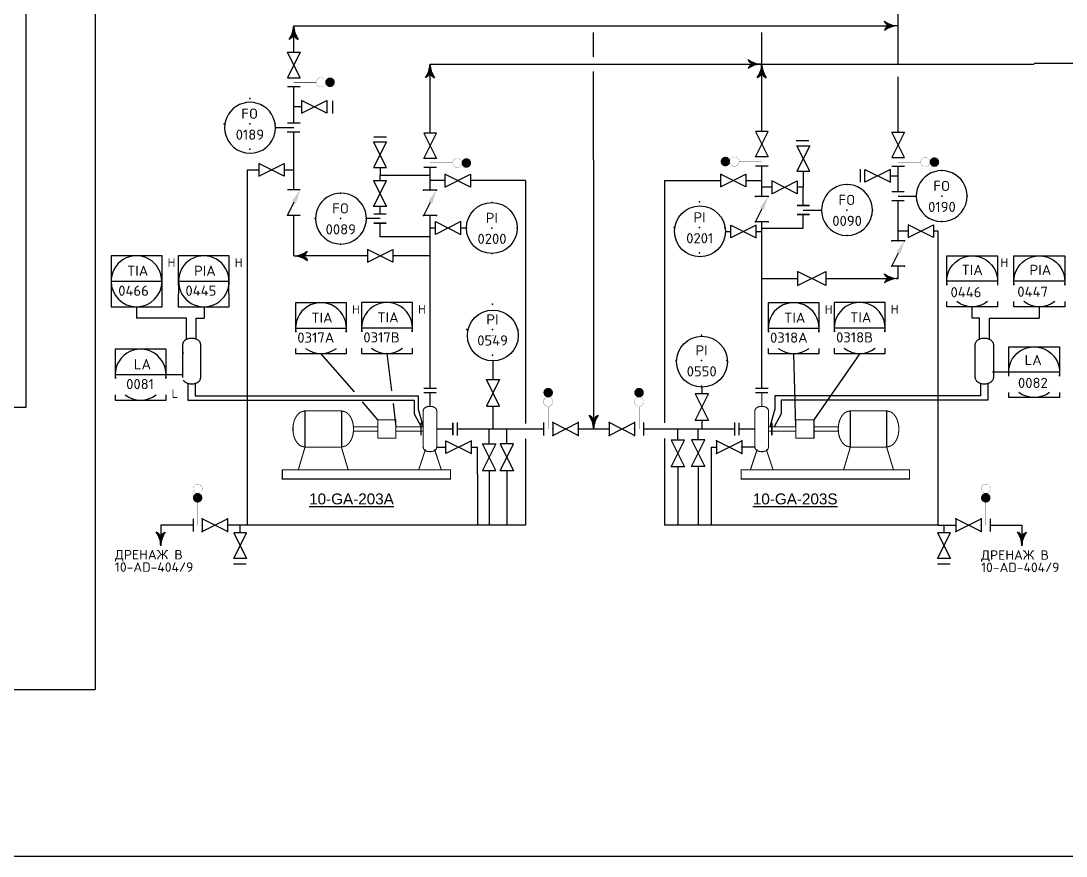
# Model space of a CAD drawing. Extents: x 78 to 490, y 181 to 404.
# Drawn here: x 398.33 to 412.7, y 185.82 to 197.31 of the extents above; entities that cross this region are included whole.
import ezdxf
from ezdxf.enums import TextEntityAlignment as Align

# ---------------------------------------------------------------- set-up
doc = ezdxf.new("R2010")
doc.units = 0
doc.linetypes.add('SDASH', pattern=[0.09375, 0.046875, -0.046875])
doc.layers.get('0').update_dxf_attribs({"linetype": 'CONTINUOUS'})
for name, color, linetype in [('IN-ATTRIBS', 7, 'CONTINUOUS'), ('IN-EQUIPMENT', 7, 'CONTINUOUS'), ('IN-INST-TAP', 7, 'CONTINUOUS'), ('IN-INSTRUMENT', 7, 'SDASH'), ('IN-MIN-PROC', 7, 'CONTINUOUS'), ('IN-TEXT', 51, 'CONTINUOUS')]:
    doc.layers.add(name, color=color, linetype=linetype)
doc.styles.add('ATTRIBS', font='SIMPLEX', dxfattribs={"width": 0.8, "height": 0.125})
doc.styles.add('HELV', font='HELV', dxfattribs={"height": 0.15})
doc.styles.add('NARROW', font='simplex', dxfattribs={"width": 0.75, "height": 0.1})
doc.styles.add('S1', font='simplex.shx')
doc.styles.add('SIMPLEX', font='SIMPLEX.shx')

# ---------------------------------------------------------------- blocks, each defined once
blk = doc.blocks.new('PH35A')
blk.add_circle((0, 0), 0.25)
blk = doc.blocks.new('BUBTEXT')
at = {"layer": 'IN-ATTRIBS'}
for p in [(0, 0.25), (-0.25, 0), (0, 0), (0.25, 0), (0, -0.25)]:
    blk.add_point(p, dxfattribs=at)
at = {"layer": 'IN-ATTRIBS', "flags": 1}
for tag, style, width, p in [('IDNUM', 'ATTRIBS', 0.8, (0.009, 0.584)), ('DWGNO', 'ATTRIBS', 0.8, (0.003, 0.447)), ('FILENO', 'ATTRIBS', 0.8, (-0.003, 0.311)), ('LOC', 'ATTRIBS', 0.8, (-0.08, -0.422)), ('SIG', 'ATTRIBS', 0.8, (-0.087, -0.563)), ('INSTALL', 'ATTRIBS', 0.8, (-0.087, -0.699)), ('SERV', 'ATTRIBS', 0.8, (-0.083, -0.838)), ('DATE', 'ATTRIBS', 0.8, (-0.088, -0.969)), ('DES', 'NARROW', 0.75, (-0.087, -1.102)), ('CSYS', 'NARROW', 0.75, (-0.087, -1.243))]:
    blk.add_attdef(tag, text='', height=0.1, dxfattribs=dict(at, style=style, width=width)).set_placement(p, align=Align.CENTER)
at = {"layer": 'IN-ATTRIBS', "style": 'ATTRIBS', "flags": 1}
blk.add_attdef('SYSCDI', text='', height=0.1, dxfattribs=at).set_placement((-0.312, 0.312), align=Align.RIGHT)
at = {"layer": 'IN-ATTRIBS', "style": 'S1'}
for tag, p in [('XT', (0.324, 0.257)), ('A1', (0.323, 0.115)), ('A2', (0.323, -0.035)), ('A3', (0.323, -0.185)), ('RES', (0.323, -0.342))]:
    blk.add_attdef(tag, p, '', height=0.1, dxfattribs=at)
at = {"layer": 'IN-ATTRIBS', "style": 'ATTRIBS'}
blk.add_attdef('SYSCDV', text='', height=0.1, dxfattribs=at).set_placement((-0.312, 0.141), align=Align.RIGHT)
at = {"layer": 'IN-ATTRIBS', "style": 'S1'}
for tag, p in [('INSTTYPE', (0, 0.05)), ('TAGNUM', (0.002, -0.156)), ('MD', (0.402, -0.565)), ('SZ', (0.402, -0.696))]:
    blk.add_attdef(tag, text='', height=0.1, dxfattribs=at).set_placement(p, align=Align.CENTER)
blk = doc.blocks.new('VALVTEXT')
at = {"layer": 'IN-ATTRIBS'}
for p in [(0, 0.0625), (0, 0), (0.25, 0.0625), (0.25, 0), (0, -0.0625), (0.25, -0.0625)]:
    blk.add_point(p, dxfattribs=at)
at = {"layer": 'IN-ATTRIBS', "style": 'S1', "flags": 1}
for tag, p in [('IDNUM', (0.125, 0.5625)), ('DWGNO', (0.125, 0.4375)), ('FILENO', (0.125, 0.3125))]:
    blk.add_attdef(tag, text='', height=0.1, dxfattribs=at).set_placement(p, align=Align.CENTER)
at = {"layer": 'IN-ATTRIBS', "style": 'S1'}
for tag, p in [('MODE', (0.125, 0.078125)), ('SIZE', (0.125, -0.1875))]:
    blk.add_attdef(tag, text='', height=0.1, dxfattribs=at).set_placement(p, align=Align.CENTER)
blk = doc.blocks.new('PH29B')
at = {"linetype": 'Continuous'}
blk.add_line((-0.25, 0), (0.25, 0), dxfattribs=at)
for points in [[(0.25, -0.038), (0.25, 0.25), (-0.25, 0.25), (-0.25, -0.038)], [(-0.25, -0.199), (-0.25, -0.25), (0.25, -0.25), (0.25, -0.199)]]:
    blk.add_lwpolyline(points)
for start, end in [(351.1529, 188.8471), (232.6037, 307.3963)]:
    blk.add_arc((0, 0), 0.25, start, end)

msp = doc.modelspace()

# ---------------------------------------------------------------- linework, layer by layer
at = {"color": 3, "linetype": 'Continuous'}
for p, q in [((398.402, 191.999), (398.402, 199.882)), ((399.352, 198.735), (399.352, 188.115)), ((398.16, 191.999), (398.402, 191.999))]:
    msp.add_line(p, q, dxfattribs=at)
at = {"color": 2}
for p, q in [((402.169, 196.405), (401.994, 196.405)), ((402.616, 196.214), (402.616, 196.039)), ((402.169, 195.905), (401.994, 195.905)), ((402.167, 195.78), (401.992, 195.78)), ((403.357, 195.714), (403.182, 195.714)), ((409.165, 195.662), (408.99, 195.662)), ((404.044, 195.295), (403.869, 195.295)), ((408.606, 195.315), (408.431, 195.315)), ((409.871, 195.271), (409.871, 195.096)), ((410.481, 195.307), (410.306, 195.307)), ((402.169, 194.987), (401.994, 194.987)), ((404.044, 194.984), (403.869, 194.984)), ((408.606, 194.898), (408.431, 194.898)), ((410.481, 194.287), (410.306, 194.287)), ((404.731, 192.38), (404.914, 192.38)), ((404.914, 192.013), (404.731, 192.38)), ((404.914, 192.38), (404.731, 192.013)), ((403.869, 192.261), (404.044, 192.261)), ((408.431, 192.261), (408.606, 192.261)), ((407.787, 192.183), (407.603, 192.183)), ((407.603, 192.183), (407.787, 191.815)), ((407.603, 191.815), (407.787, 192.183)), ((404.731, 192.013), (404.914, 192.013)), ((405.519, 191.786), (405.519, 191.611)), ((405.644, 191.611), (405.994, 191.786)), ((405.994, 191.611), (405.644, 191.786)), ((405.644, 191.786), (405.644, 191.611)), ((405.994, 191.786), (405.994, 191.611)), ((406.419, 191.786), (406.419, 191.611)), ((406.419, 191.611), (406.769, 191.786)), ((406.769, 191.611), (406.419, 191.786)), ((406.769, 191.786), (406.769, 191.611)), ((406.894, 191.786), (406.894, 191.611)), ((407.787, 191.815), (407.603, 191.815)), ((408.144, 191.786), (408.144, 191.611)), ((404.86, 191.127), (404.677, 191.495)), ((404.677, 191.495), (404.86, 191.495)), ((404.86, 191.495), (404.677, 191.127)), ((405.103, 191.493), (404.92, 191.493)), ((404.92, 191.125), (405.103, 191.493)), ((404.92, 191.493), (405.103, 191.125)), ((407.456, 191.547), (407.272, 191.547)), ((407.272, 191.547), (407.456, 191.179)), ((407.272, 191.179), (407.456, 191.547)), ((407.735, 191.551), (407.551, 191.551)), ((407.551, 191.184), (407.735, 191.551)), ((407.551, 191.551), (407.735, 191.184)), ((408.245, 191.361), (407.895, 191.536)), ((407.895, 191.536), (407.895, 191.361)), ((407.895, 191.361), (408.245, 191.536)), ((408.245, 191.536), (408.245, 191.361)), ((404.677, 191.127), (404.86, 191.127)), ((405.103, 191.125), (404.92, 191.125)), ((407.456, 191.179), (407.272, 191.179)), ((407.735, 191.184), (407.551, 191.184)), ((400.697, 190.462), (400.697, 190.287)), ((400.822, 190.462), (400.822, 190.287)), ((400.822, 190.287), (401.172, 190.462)), ((401.172, 190.287), (400.822, 190.462)), ((401.172, 190.462), (401.172, 190.287)), ((401.344, 190.269), (401.344, 190.375)), ((411.026, 190.269), (411.026, 190.375)), ((411.187, 190.462), (411.187, 190.287)), ((411.187, 190.287), (411.537, 190.462)), ((411.537, 190.287), (411.187, 190.462)), ((411.537, 190.462), (411.537, 190.287)), ((411.662, 190.462), (411.662, 190.287)), ((401.427, 189.84), (401.252, 189.84)), ((411.109, 189.84), (410.934, 189.84))]:
    msp.add_line(p, q, dxfattribs=at)
at = {"color": 5}
for p, q in [((402.187, 196.131), (402.081, 196.131)), ((400.56, 192.891), (400.551, 192.861)), ((400.551, 192.861), (400.551, 192.405)), ((400.804, 192.861), (400.795, 192.891)), ((400.804, 192.405), (400.804, 192.861)), ((411.453, 192.861), (411.461, 192.891)), ((411.453, 192.405), (411.453, 192.861)), ((411.697, 192.891), (411.705, 192.861)), ((411.705, 192.861), (411.705, 192.405)), ((400.551, 192.768), (400.56, 192.738)), ((400.795, 192.375), (400.804, 192.405)), ((411.461, 192.375), (411.453, 192.405)), ((411.705, 192.405), (411.697, 192.375)), ((407.824, 191.449), (407.895, 191.449))]:
    msp.add_line(p, q, dxfattribs=at)
at = {"linetype": 'Continuous'}
for p, q in [((399.57, 193.731), (400.27, 193.731)), ((400.494, 193.731), (401.194, 193.731))]:
    msp.add_line(p, q, dxfattribs=at)
for p, q in [((402.918, 192.211), (402.456, 192.736)), ((403.364, 192.739), (403.427, 192.224)), ((408.987, 191.73), (408.958, 192.736)), ((409.866, 192.739), (409.237, 191.824)), ((403.237, 191.824), (403.026, 192.07)), ((403.448, 192.049), (403.487, 191.73))]:
    msp.add_line(p, q)
at = {"color": 6}
for p, q in [((402.237, 191.449), (402.237, 191.949)), ((402.737, 191.949), (402.737, 191.449)), ((409.737, 191.949), (409.737, 191.449)), ((410.237, 191.449), (410.237, 191.949)), ((79.948, 185.824), (463.566, 185.824))]:
    msp.add_line(p, q, dxfattribs=at)
at = {"color": 5, "linetype": 'Continuous'}
msp.add_line((408.425, 191.449), (408.245, 191.449), dxfattribs=at)
at = {"color": 3}
msp.add_line((364.168, 188.115), (399.352, 188.115), dxfattribs=at)
at = {"color": 2}
for points in [[(402.169, 196.53), (401.994, 196.88), (402.169, 196.88), (401.994, 196.53)], [(402.537, 196.043), (402.187, 196.218), (402.187, 196.043), (402.537, 196.218)], [(403.869, 195.77), (404.044, 195.42), (403.869, 195.42), (404.044, 195.77)], [(408.431, 195.79), (408.606, 195.44), (408.431, 195.44), (408.606, 195.79)], [(410.481, 195.432), (410.306, 195.782), (410.481, 195.782), (410.306, 195.432)], [(403.356, 195.297), (403.181, 195.647), (403.356, 195.647), (403.181, 195.297)], [(409.178, 195.245), (409.003, 195.595), (409.178, 195.595), (409.003, 195.245)], [(401.951, 195.177), (401.601, 195.352), (401.601, 195.177), (401.951, 195.352)], [(410.288, 195.27), (409.938, 195.095), (409.938, 195.27), (410.288, 195.095)], [(403.181, 195.111), (403.356, 194.761), (403.181, 194.761), (403.356, 195.111)], [(404.162, 195.027), (404.512, 195.202), (404.512, 195.027), (404.162, 195.202)], [(408.3, 195.03), (407.95, 195.205), (407.95, 195.03), (408.3, 195.205)], [(408.656, 194.935), (409.006, 195.11), (409.006, 194.935), (408.656, 195.11)], [(404.381, 194.551), (404.031, 194.376), (404.031, 194.551), (404.381, 194.376)], [(408.444, 194.504), (408.094, 194.329), (408.094, 194.504), (408.444, 194.329)], [(410.531, 194.334), (410.881, 194.509), (410.881, 194.334), (410.531, 194.509)], [(403.444, 193.993), (403.094, 194.168), (403.094, 193.993), (403.444, 194.168)], [(409.01, 193.671), (409.402, 193.867), (409.402, 193.671), (409.01, 193.867)], [(404.525, 191.536), (404.175, 191.361), (404.175, 191.536), (404.525, 191.361)], [(401.256, 189.919), (401.431, 190.269), (401.256, 190.269), (401.431, 189.919)], [(410.938, 189.919), (411.113, 190.269), (410.938, 190.269), (411.113, 189.919)]]:
    msp.add_lwpolyline(points, close=True, dxfattribs=at)
for points, const_width in [([(402.456, 196.531, 1), (402.456, 196.403, 1)], 0.0025), ([(402.581, 196.5, 1), (402.581, 196.435, 1)], 0.065), ([(404.331, 195.294, -1), (404.331, 195.422, -1)], 0.0025), ([(404.456, 195.325, -1), (404.456, 195.39, -1)], 0.065), ([(408.019, 195.41, -1), (408.019, 195.345, -1)], 0.065), ([(408.144, 195.441, -1), (408.144, 195.313, -1)], 0.0025), ([(410.769, 195.434, 1), (410.769, 195.306, 1)], 0.0025), ([(410.894, 195.402, 1), (410.894, 195.337, 1)], 0.065), ([(405.549, 192.199, 1), (405.614, 192.199, 1)], 0.065), ([(406.799, 192.199, 1), (406.864, 192.199, 1)], 0.065), ([(405.517, 192.074, 1), (405.645, 192.074, 1)], 0.0025), ([(406.767, 192.074, 1), (406.895, 192.074, 1)], 0.0025), ([(400.696, 190.877, -1), (400.823, 190.877, -1)], 0.0025), ([(411.663, 190.877, 1), (411.536, 190.877, 1)], 0.0025), ([(400.727, 190.752, -1), (400.792, 190.752, -1)], 0.065), ([(411.632, 190.752, 1), (411.567, 190.752, 1)], 0.065)]:
    msp.add_lwpolyline(points, format="xyb", close=True, dxfattribs=dict(at, const_width=const_width))
for points, const_width in [([(402.394, 196.467), (402.081, 196.467)], 0.005), ([(408.206, 195.377), (408.519, 195.377)], 0.005), ([(410.706, 195.37), (410.394, 195.37)], 0.005), ([(404.269, 195.358), (403.956, 195.358)], 0.005), ([(410.306, 194.964), (410.481, 194.964)], 0.021), ([(410.306, 194.839), (410.481, 194.839)], 0.021), ([(403.181, 194.655), (403.356, 194.655)], 0.021), ([(409.003, 194.773), (409.178, 194.773)], 0.021), ([(409.003, 194.648), (409.178, 194.648)], 0.021), ([(403.181, 194.53), (403.356, 194.53)], 0.021), ([(405.581, 192.011), (405.581, 191.699)], 0.005), ([(406.831, 192.011), (406.831, 191.699)], 0.005), ([(400.759, 190.687), (400.759, 190.375)], 0.005), ([(411.599, 190.687), (411.599, 190.375)], 0.005)]:
    msp.add_lwpolyline(points, dxfattribs=dict(at, const_width=const_width))
for points in [[(402.169, 194.637), (401.994, 194.637), (402.086, 194.822)], [(404.044, 194.634), (403.869, 194.634), (403.961, 194.819)], [(408.606, 194.548), (408.431, 194.548), (408.524, 194.733)], [(410.481, 193.937), (410.306, 193.937), (410.399, 194.123)]]:
    msp.add_lwpolyline(points, dxfattribs=at)
for points in [[(400.27, 193.677), (400.27, 194.081), (399.57, 194.081), (399.57, 193.677)], [(401.194, 193.677), (401.194, 194.081), (400.494, 194.081), (400.494, 193.677)], [(399.57, 193.731), (399.57, 193.381), (400.27, 193.381), (400.27, 193.731)], [(400.498, 193.731), (400.494, 193.381), (401.194, 193.381), (401.19, 193.731)]]:
    msp.add_lwpolyline(points)
at = {"color": 6}
for points, const_width in [([(403.869, 192.199), (404.044, 192.199)], 0.021), ([(403.956, 192.011), (403.956, 192.199)], 0.015), ([(408.431, 192.199), (408.606, 192.199)], 0.021), ([(408.519, 192.011), (408.519, 192.199)], 0.015), ([(408.206, 191.786), (408.206, 191.611)], 0.021), ([(408.658, 191.786), (408.658, 191.611)], 0.021), ([(402.899, 191.73), (403.237, 191.73)], 0.015), ([(402.899, 191.668), (403.237, 191.668)], 0.015), ([(403.862, 191.73), (403.487, 191.73)], 0.015), ([(403.862, 191.668), (403.487, 191.668)], 0.015), ([(408.612, 191.73), (408.987, 191.73)], 0.015), ([(408.612, 191.668), (408.987, 191.668)], 0.015), ([(409.576, 191.73), (409.237, 191.73)], 0.015), ([(409.576, 191.668), (409.237, 191.668)], 0.015), ([(402.237, 191.449), (402.144, 191.136)], 0.015), ([(402.737, 191.449), (402.831, 191.136)], 0.015), ([(403.894, 191.418), (403.8, 191.136)], 0.015), ([(404.019, 191.418), (404.112, 191.136)], 0.015), ([(408.456, 191.418), (408.362, 191.136)], 0.015), ([(408.581, 191.418), (408.675, 191.136)], 0.015), ([(409.737, 191.449), (409.644, 191.136)], 0.015), ([(410.237, 191.449), (410.331, 191.136)], 0.015)]:
    msp.add_lwpolyline(points, dxfattribs=dict(at, const_width=const_width))
at = {"color": 6, "const_width": 0.015}
for points in [[(402.737, 191.949), (402.797, 191.932, -0.107118), (402.855, 191.876, -0.079807), (402.891, 191.798, -0.067453), (402.904, 191.699, -0.067453), (402.891, 191.599, -0.079807), (402.855, 191.522, -0.107118), (402.797, 191.466), (402.737, 191.449), (402.237, 191.449), (402.177, 191.466, -0.107118), (402.12, 191.522, -0.079807), (402.084, 191.599, -0.067453), (402.071, 191.699, -0.067453), (402.084, 191.798, -0.079807), (402.12, 191.876, -0.107118), (402.177, 191.932), (402.237, 191.949)], [(403.862, 191.949), (403.869, 191.971, -0.107118), (403.89, 191.993, -0.079807), (403.919, 192.006), (403.956, 192.011), (403.993, 192.006, -0.079807), (404.022, 191.993, -0.107118), (404.043, 191.971), (404.05, 191.949), (404.05, 191.449), (404.043, 191.426, -0.107118), (404.022, 191.405, -0.079807), (403.993, 191.391), (403.956, 191.386), (403.919, 191.391, -0.079807), (403.89, 191.405, -0.107118), (403.869, 191.426), (403.862, 191.449)], [(408.612, 191.949), (408.606, 191.971, 0.107118), (408.585, 191.993, 0.079807), (408.556, 192.006), (408.519, 192.011), (408.481, 192.006, 0.079807), (408.452, 191.993, 0.107118), (408.431, 191.971), (408.425, 191.949), (408.425, 191.449), (408.431, 191.426, 0.107118), (408.452, 191.405, 0.079807), (408.481, 191.391), (408.519, 191.386), (408.556, 191.391, 0.079807), (408.585, 191.405, 0.107118), (408.606, 191.426), (408.612, 191.449)], [(409.737, 191.949), (409.677, 191.932, 0.107118), (409.62, 191.876, 0.079807), (409.584, 191.798, 0.067453), (409.571, 191.699, 0.067453), (409.584, 191.599, 0.079807), (409.62, 191.522, 0.107118), (409.677, 191.466), (409.737, 191.449), (410.237, 191.449), (410.297, 191.466, 0.107118), (410.355, 191.522, 0.079807), (410.391, 191.599, 0.067453), (410.404, 191.699, 0.067453), (410.391, 191.798, 0.079807), (410.355, 191.876, 0.107118), (410.297, 191.932), (410.237, 191.949)]]:
    msp.add_lwpolyline(points, format="xyb", close=True, dxfattribs=at)
for points in [[(403.487, 191.574), (403.237, 191.574), (403.237, 191.824), (403.487, 191.824)], [(408.987, 191.574), (409.237, 191.574), (409.237, 191.824), (408.987, 191.824)], [(404.237, 191.011), (401.925, 191.011), (401.925, 191.136), (404.237, 191.136)], [(408.237, 191.011), (410.55, 191.011), (410.55, 191.136), (408.237, 191.136)]]:
    msp.add_lwpolyline(points, close=True, dxfattribs=at)
at = {"color": 7}
for centre in [(404.82, 192.984), (407.696, 192.624)]:
    msp.add_circle(centre, 0.35, dxfattribs=at)
for centre, radius, start, end in [((401.481, 195.842), 0.35, 351.1529, 188.8471), ((401.481, 195.842), 0.35, 188.8471, 351.1529), ((410.994, 194.902), 0.35, 351.1529, 188.8471), ((402.731, 194.593), 0.35, 351.1529, 188.8471), ((409.69, 194.71), 0.35, 351.1529, 188.8471), ((410.994, 194.902), 0.35, 188.8471, 351.1529), ((409.69, 194.71), 0.35, 188.8471, 351.1529), ((402.731, 194.593), 0.35, 188.8471, 351.1529), ((399.918, 193.733), 0.348, 359.6514, 182.5255), ((400.844, 193.735), 0.346, 359.282, 180.718), ((399.92, 193.731), 0.35, 180, 360), ((400.846, 193.728), 0.348, 179.5934, 0.4066)]:
    msp.add_arc(centre, radius, start, end)
at = {"color": 5}
for centre, radius, start, end in [((400.642, 192.84), 0.0962, 123.6874, 148.1439), ((400.663, 192.807), 0.135, 105.4356, 123.6874), ((400.678, 192.756), 0.189, 90, 105.4356), ((400.678, 192.756), 0.189, 74.5644, 90), ((400.692, 192.807), 0.135, 56.3126, 74.5644), ((400.714, 192.84), 0.0962, 31.8561, 56.3126), ((411.543, 192.84), 0.0962, 123.6874, 148.1439), ((411.565, 192.807), 0.135, 105.4356, 123.6874), ((411.579, 192.756), 0.189, 90, 105.4356), ((411.579, 192.756), 0.189, 74.5644, 90), ((411.593, 192.807), 0.135, 56.3126, 74.5644), ((411.615, 192.84), 0.0962, 31.8561, 56.3126), ((400.642, 192.425), 0.0962, 211.8561, 236.3126), ((400.663, 192.458), 0.135, 236.3126, 254.5644), ((400.692, 192.458), 0.135, 285.4356, 303.6874), ((400.714, 192.425), 0.0962, 303.6874, 328.1439), ((411.543, 192.425), 0.0962, 211.8561, 236.3126), ((411.565, 192.458), 0.135, 236.3126, 254.5644), ((411.593, 192.458), 0.135, 285.4356, 303.6874), ((411.615, 192.425), 0.0962, 303.6874, 328.1439), ((400.678, 192.509), 0.189, 254.5644, 270), ((400.678, 192.509), 0.189, 270, 285.4356), ((411.579, 192.509), 0.189, 254.5644, 270), ((411.579, 192.509), 0.189, 270, 285.4356)]:
    msp.add_arc(centre, radius, start, end, dxfattribs=at)
at = {"color": 2}
for p in [(405.644, 191.786), (405.994, 191.786), (406.419, 191.786), (406.769, 191.786), (405.644, 191.699), (405.994, 191.699), (406.419, 191.699), (406.769, 191.699), (405.644, 191.611), (405.994, 191.611), (406.419, 191.611), (406.769, 191.611), (407.895, 191.536), (408.245, 191.536), (407.895, 191.449), (407.895, 191.361), (408.245, 191.449), (408.245, 191.361)]:
    msp.add_point(p, dxfattribs=at)
at = {"color": 5}
for points in [[(408.477, 196.565), (408.472, 196.539), (408.456, 196.531)], [(408.56, 196.565), (408.565, 196.539), (408.581, 196.531)], [(410.24, 193.728), (410.214, 193.723), (410.206, 193.707)], [(410.276, 193.745), (410.225, 193.738), (410.24, 193.728), (410.214, 193.723)], [(410.314, 193.758), (410.238, 193.751), (410.276, 193.745), (410.225, 193.738)]]:
    msp.add_solid(points, dxfattribs=at)
at = {"color": 2}
for points in [[(402.113, 194.806), (402.169, 194.987), (402.059, 194.837)], [(403.988, 194.803), (404.044, 194.984), (403.934, 194.834)], [(408.55, 194.717), (408.606, 194.898), (408.497, 194.747)], [(410.425, 194.107), (410.481, 194.287), (410.372, 194.137)]]:
    msp.add_solid(points, dxfattribs=at)
at = {"layer": 'IN-EQUIPMENT', "color": 2}
msp.add_line((404.331, 191.786), (404.331, 191.611), dxfattribs=at)
at = {"layer": 'IN-EQUIPMENT', "color": 6}
for points, const_width in [([(403.833, 191.786), (403.833, 191.611)], 0.021), ([(404.269, 191.786), (404.269, 191.611)], 0.021), ([(404.053, 191.699), (404.269, 191.699)], 0.015), ([(408.421, 191.699), (408.206, 191.699)], 0.015)]:
    msp.add_lwpolyline(points, dxfattribs=dict(at, const_width=const_width))
at = {"layer": 'IN-INST-TAP', "color": 7}
for p, q in [((402.081, 195.842), (401.831, 195.842)), ((410.394, 194.902), (410.644, 194.902)), ((409.09, 194.71), (409.34, 194.71)), ((403.269, 194.593), (403.081, 194.593))]:
    msp.add_line(p, q, dxfattribs=at)
at = {"layer": 'IN-MIN-PROC', "color": 5}
for p, q in [((410.394, 196.718), (410.394, 198.558)), ((402.081, 197.245), (410.269, 197.245)), ((402.081, 196.88), (402.081, 197.12)), ((406.206, 196.816), (406.206, 197.151)), ((408.519, 195.79), (408.519, 197.151)), ((403.956, 196.718), (412.265, 196.718)), ((403.956, 195.77), (403.956, 196.718)), ((413.656, 196.728), (412.265, 196.728)), ((406.206, 195.403), (406.206, 196.615)), ((410.394, 195.782), (410.394, 196.544)), ((402.081, 195.905), (402.081, 196.405)), ((402.081, 194.987), (402.081, 195.78)), ((406.206, 195.403), (406.206, 191.824)), ((401.446, 190.384), (401.445, 195.265)), ((401.446, 195.265), (401.601, 195.265)), ((401.951, 195.265), (402.081, 195.265)), ((403.269, 195.297), (403.269, 195.191)), ((408.519, 194.898), (408.519, 195.307)), ((409.09, 195.245), (409.09, 195.024)), ((410.394, 194.964), (410.394, 195.307)), ((403.269, 195.109), (403.269, 195.19)), ((403.269, 195.19), (403.956, 195.19)), ((404.162, 195.115), (403.956, 195.115)), ((405.271, 195.115), (404.512, 195.115)), ((405.271, 195.115), (405.271, 191.775)), ((407.183, 195.118), (407.183, 191.784)), ((407.183, 195.118), (407.95, 195.118)), ((408.3, 195.118), (408.519, 195.118)), ((410.288, 195.182), (410.394, 195.182)), ((408.656, 195.023), (408.519, 195.023)), ((409.09, 195.023), (409.006, 195.023)), ((409.09, 194.773), (409.09, 195.023)), ((410.394, 194.287), (410.394, 194.807)), ((403.269, 194.655), (403.269, 194.761)), ((409.09, 194.46), (409.09, 194.648)), ((402.081, 194.081), (402.081, 194.636)), ((403.269, 194.343), (403.269, 194.53)), ((403.956, 194.463), (403.956, 194.634)), ((408.519, 192.261), (408.519, 194.548)), ((403.956, 192.261), (403.956, 194.463)), ((404.031, 194.463), (403.956, 194.463)), ((408.444, 194.417), (408.519, 194.417)), ((408.519, 194.46), (409.09, 194.46)), ((410.531, 194.422), (410.394, 194.422)), ((410.945, 194.422), (410.881, 194.422)), ((410.945, 190.375), (410.945, 194.422)), ((403.956, 194.343), (403.269, 194.343)), ((403.094, 194.081), (402.206, 194.081)), ((403.956, 194.081), (403.444, 194.081)), ((410.394, 193.769), (410.394, 193.935)), ((408.519, 193.769), (409.01, 193.769)), ((409.402, 193.769), (410.269, 193.769)), ((404.821, 192.013), (404.821, 191.699)), ((407.695, 191.815), (407.695, 191.699)), ((404.331, 191.699), (405.269, 191.699)), ((404.769, 191.494), (404.769, 191.699)), ((405.012, 191.493), (405.012, 191.696)), ((405.269, 191.699), (405.519, 191.699)), ((405.994, 191.699), (406.419, 191.699)), ((406.894, 191.699), (407.144, 191.699)), ((407.144, 191.699), (408.144, 191.699)), ((407.364, 191.547), (407.364, 191.699)), ((407.643, 191.551), (407.643, 191.699)), ((405.271, 191.565), (405.271, 190.375)), ((407.183, 191.569), (407.183, 190.375)), ((404.05, 191.449), (404.175, 191.449)), ((404.525, 191.449), (404.611, 191.449)), ((404.611, 191.074), (404.611, 191.449)), ((407.824, 191.449), (407.824, 190.375)), ((404.611, 191.074), (404.611, 190.375)), ((404.768, 191.127), (404.768, 190.375)), ((405.012, 191.125), (405.011, 190.375)), ((407.364, 191.179), (407.365, 190.375)), ((407.645, 191.184), (407.645, 190.375)), ((400.253, 190.375), (400.253, 190.218)), ((400.697, 190.375), (400.253, 190.375)), ((401.446, 190.375), (401.172, 190.375)), ((405.271, 190.375), (401.446, 190.375)), ((410.945, 190.375), (407.183, 190.375)), ((410.945, 190.375), (411.187, 190.375)), ((411.662, 190.375), (412.098, 190.375)), ((412.098, 190.375), (412.098, 190.218))]:
    msp.add_line(p, q, dxfattribs=at)
at = {"layer": 'IN-MIN-PROC', "color": 80}
msp.add_line((403.956, 194.984), (403.956, 195.295), dxfattribs=at)
at = {"layer": 'IN-MIN-PROC', "color": 7}
for p, q in [((408.519, 195.307), (408.519, 195.315)), ((404.456, 194.463), (404.381, 194.463)), ((408.019, 194.417), (408.094, 194.417))]:
    msp.add_line(p, q, dxfattribs=at)
at = {"layer": 'IN-MIN-PROC', "color": 7, "linetype": 'Continuous'}
for p, q in [((402.081, 194.807), (402.081, 194.812)), ((410.394, 194.807), (410.394, 194.839)), ((410.394, 194.108), (410.394, 194.112)), ((404.821, 192.989), (404.821, 192.984)), ((404.822, 192.634), (404.822, 192.38)), ((407.695, 192.276), (407.695, 192.183)), ((407.645, 191.371), (407.645, 191.364))]:
    msp.add_line(p, q, dxfattribs=at)
at = {"layer": 'IN-MIN-PROC'}
for p, q in [((399.921, 193.381), (399.921, 193.223)), ((400.848, 193.381), (400.848, 193.223)), ((411.409, 193.381), (411.409, 193.223)), ((412.335, 193.381), (412.335, 193.223)), ((400.607, 193.223), (399.921, 193.223)), ((400.607, 192.931), (400.607, 193.223)), ((400.741, 193.223), (400.848, 193.223)), ((400.741, 192.934), (400.741, 193.223)), ((411.515, 193.223), (411.409, 193.223)), ((411.515, 192.934), (411.515, 193.223)), ((411.65, 193.223), (412.335, 193.223)), ((411.65, 192.931), (411.65, 193.223)), ((400.308, 192.446), (400.547, 192.446)), ((411.931, 192.48), (411.693, 192.48)), ((400.627, 192.327), (400.627, 192.097)), ((400.728, 192.327), (400.728, 192.155)), ((411.529, 192.327), (411.529, 192.155)), ((411.629, 192.327), (411.629, 192.097)), ((400.627, 192.097), (403.737, 192.097)), ((400.728, 192.155), (403.792, 192.155)), ((403.737, 192.097), (403.737, 191.908)), ((403.792, 192.155), (403.792, 191.97)), ((411.529, 192.155), (408.698, 192.155)), ((408.698, 192.155), (408.698, 191.97)), ((411.629, 192.097), (408.786, 192.097)), ((408.786, 192.097), (408.786, 191.908)), ((403.792, 191.97), (403.862, 191.73)), ((408.698, 191.97), (408.628, 191.73)), ((403.737, 191.908), (403.833, 191.73)), ((408.786, 191.908), (408.69, 191.73))]:
    msp.add_line(p, q, dxfattribs=at)
at = {"layer": 'IN-MIN-PROC', "color": 5}
for points in [[(402.081, 197.245, 0.150368), (402.144, 197.057, 0.150368)], [(410.269, 197.245, -0.206864), (410.206, 197.307, -0.206864)], [(410.269, 197.245, 0.206864), (410.206, 197.182, 0.206864)], [(410.394, 197.245, 0.150368), (410.206, 197.182, 0.150368)], [(402.081, 197.12, -0.206864), (402.019, 197.057, -0.206864)], [(402.081, 197.12, 0.206864), (402.144, 197.057, 0.206864)], [(403.956, 196.717, 0.150368), (404.019, 196.53, 0.150368)], [(408.394, 196.718, -0.206864), (408.331, 196.781, -0.206864)], [(408.394, 196.718, 0.206864), (408.331, 196.656, 0.206864)], [(408.519, 196.718, 0.150368), (408.331, 196.656, 0.150368)], [(408.519, 196.718, 0.150368), (408.581, 196.531, 0.150368)], [(403.956, 196.592, -0.206864), (403.894, 196.53, -0.206864)], [(403.956, 196.592, 0.206864), (404.019, 196.53, 0.206864)], [(408.519, 196.593, -0.206864), (408.456, 196.531, -0.206864)], [(408.519, 196.593, 0.206864), (408.581, 196.531, 0.206864)], [(402.081, 194.081, -0.150368), (402.269, 194.018, -0.150368)], [(402.206, 194.081, 0.206864), (402.269, 194.143, 0.206864)], [(402.206, 194.081, -0.206864), (402.269, 194.018, -0.206864)], [(410.269, 193.769, -0.206864), (410.206, 193.832, -0.206864)], [(410.269, 193.769, 0.206864), (410.206, 193.707, 0.206864)], [(410.394, 193.769, 0.150368), (410.206, 193.707, 0.150368)], [(400.253, 190.093, 0.150368), (400.19, 190.28, 0.150368)], [(400.253, 190.218, 0.206864), (400.19, 190.28, 0.206864)], [(400.253, 190.218, -0.206864), (400.315, 190.28, -0.206864)], [(412.098, 190.218, 0.206864), (412.035, 190.28, 0.206864)], [(412.098, 190.093, 0.150368), (412.035, 190.28, 0.150368)], [(412.098, 190.218, -0.206864), (412.16, 190.28, -0.206864)]]:
    msp.add_lwpolyline(points, format="xyb", dxfattribs=at)
for centre, radius, start, end in [((401.745, 197.253), 0.336, 324.4623, 358.6678), ((410.401, 197.581), 0.336, 234.4623, 268.6678), ((403.62, 196.725), 0.336, 324.4623, 358.6678), ((408.526, 197.054), 0.336, 234.4623, 268.6678), ((408.183, 196.726), 0.336, 324.4623, 358.6678), ((402.073, 194.417), 0.336, 271.3322, 305.5377), ((410.401, 194.105), 0.336, 234.4623, 268.6678), ((405.87, 191.691), 0.336, 1.3322, 35.5377), ((406.103, 191.783), 0.111, 21.6248, 68.3752), ((406.542, 191.691), 0.336, 144.4623, 178.6678), ((406.31, 191.783), 0.111, 111.6248, 158.3752), ((400.589, 190.085), 0.336, 144.4623, 178.6678), ((412.433, 190.085), 0.336, 144.4623, 178.6678)]:
    msp.add_arc(centre, radius, start, end, dxfattribs=at)
for points in [[(402.081, 197.245), (402.081, 197.12), (402.078, 197.205), (402.073, 197.104)], [(402.081, 197.245), (402.081, 197.12), (402.084, 197.205), (402.089, 197.104)], [(410.24, 197.286), (410.214, 197.291), (410.206, 197.307)], [(410.276, 197.269), (410.225, 197.276), (410.24, 197.286), (410.214, 197.291)], [(410.314, 197.256), (410.238, 197.264), (410.276, 197.269), (410.225, 197.276)], [(410.314, 197.234), (410.238, 197.226), (410.276, 197.221), (410.225, 197.213)], [(410.354, 197.248), (410.252, 197.253), (410.314, 197.256), (410.238, 197.264)], [(410.354, 197.242), (410.252, 197.237), (410.314, 197.234), (410.238, 197.226)], [(410.394, 197.245), (410.269, 197.245), (410.354, 197.248), (410.252, 197.253)], [(410.394, 197.245), (410.269, 197.245), (410.354, 197.242), (410.252, 197.237)], [(402.04, 197.091), (402.035, 197.065), (402.019, 197.057)], [(402.057, 197.128), (402.05, 197.076), (402.04, 197.091), (402.035, 197.065)], [(402.07, 197.166), (402.062, 197.089), (402.057, 197.128), (402.05, 197.076)], [(402.078, 197.205), (402.073, 197.104), (402.07, 197.166), (402.062, 197.089)], [(402.084, 197.205), (402.089, 197.104), (402.092, 197.166), (402.1, 197.089)], [(402.092, 197.166), (402.1, 197.089), (402.105, 197.128), (402.113, 197.076)], [(402.105, 197.128), (402.113, 197.076), (402.122, 197.091), (402.127, 197.065)], [(402.122, 197.091), (402.127, 197.065), (402.144, 197.057)], [(410.24, 197.204), (410.214, 197.199), (410.206, 197.182)], [(410.276, 197.221), (410.225, 197.213), (410.24, 197.204), (410.214, 197.199)], [(403.953, 196.677), (403.948, 196.576), (403.945, 196.638), (403.937, 196.561)], [(403.956, 196.717), (403.956, 196.592), (403.953, 196.677), (403.948, 196.576)], [(403.956, 196.717), (403.956, 196.592), (403.959, 196.677), (403.964, 196.576)], [(403.959, 196.677), (403.964, 196.576), (403.967, 196.638), (403.975, 196.561)], [(408.365, 196.76), (408.339, 196.765), (408.331, 196.781)], [(408.365, 196.677), (408.339, 196.672), (408.331, 196.656)], [(408.401, 196.743), (408.35, 196.75), (408.365, 196.76), (408.339, 196.765)], [(408.401, 196.694), (408.35, 196.687), (408.365, 196.677), (408.339, 196.672)], [(408.439, 196.73), (408.363, 196.737), (408.401, 196.743), (408.35, 196.75)], [(408.439, 196.707), (408.363, 196.7), (408.401, 196.694), (408.35, 196.687)], [(408.479, 196.722), (408.377, 196.727), (408.439, 196.73), (408.363, 196.737)], [(408.479, 196.715), (408.377, 196.71), (408.439, 196.707), (408.363, 196.7)], [(408.519, 196.718), (408.394, 196.718), (408.479, 196.722), (408.377, 196.727)], [(408.519, 196.718), (408.394, 196.718), (408.479, 196.715), (408.377, 196.71)], [(408.515, 196.679), (408.511, 196.577), (408.507, 196.639), (408.5, 196.562)], [(408.519, 196.718), (408.519, 196.593), (408.515, 196.679), (408.511, 196.577)], [(408.519, 196.718), (408.519, 196.593), (408.522, 196.679), (408.527, 196.577)], [(408.522, 196.679), (408.527, 196.577), (408.53, 196.639), (408.537, 196.562)], [(403.915, 196.564), (403.91, 196.538), (403.894, 196.53)], [(403.932, 196.6), (403.925, 196.548), (403.915, 196.564), (403.91, 196.538)], [(403.945, 196.638), (403.937, 196.561), (403.932, 196.6), (403.925, 196.548)], [(403.967, 196.638), (403.975, 196.561), (403.98, 196.6), (403.988, 196.548)], [(403.98, 196.6), (403.988, 196.548), (403.997, 196.564), (404.002, 196.538)], [(403.997, 196.564), (404.002, 196.538), (404.019, 196.53)], [(408.495, 196.601), (408.487, 196.55), (408.477, 196.565), (408.472, 196.539)], [(408.507, 196.639), (408.5, 196.562), (408.495, 196.601), (408.487, 196.55)], [(408.53, 196.639), (408.537, 196.562), (408.543, 196.601), (408.55, 196.55)], [(408.543, 196.601), (408.55, 196.55), (408.56, 196.565), (408.565, 196.539)], [(402.081, 194.081), (402.206, 194.081), (402.121, 194.084), (402.222, 194.089)], [(402.081, 194.081), (402.206, 194.081), (402.121, 194.078), (402.222, 194.073)], [(402.121, 194.084), (402.222, 194.089), (402.16, 194.092), (402.237, 194.1)], [(402.121, 194.078), (402.222, 194.073), (402.16, 194.07), (402.237, 194.062)], [(402.16, 194.092), (402.237, 194.1), (402.198, 194.105), (402.25, 194.112)], [(402.16, 194.07), (402.237, 194.062), (402.198, 194.057), (402.25, 194.05)], [(402.198, 194.105), (402.25, 194.112), (402.235, 194.122), (402.261, 194.127)], [(402.235, 194.122), (402.261, 194.127), (402.269, 194.143)], [(402.198, 194.057), (402.25, 194.05), (402.235, 194.04), (402.261, 194.035)], [(402.235, 194.04), (402.261, 194.035), (402.269, 194.018)], [(410.24, 193.811), (410.214, 193.816), (410.206, 193.832)], [(410.276, 193.794), (410.225, 193.801), (410.24, 193.811), (410.214, 193.816)], [(410.314, 193.781), (410.238, 193.788), (410.276, 193.794), (410.225, 193.801)], [(410.354, 193.773), (410.252, 193.778), (410.314, 193.781), (410.238, 193.788)], [(410.354, 193.766), (410.252, 193.761), (410.314, 193.758), (410.238, 193.751)], [(410.394, 193.769), (410.269, 193.769), (410.354, 193.773), (410.252, 193.778)], [(410.394, 193.769), (410.269, 193.769), (410.354, 193.766), (410.252, 193.761)], [(406.165, 191.852), (406.16, 191.878), (406.144, 191.886)], [(406.182, 191.816), (406.175, 191.868), (406.165, 191.852), (406.16, 191.878)], [(406.195, 191.778), (406.187, 191.855), (406.182, 191.816), (406.175, 191.868)], [(406.203, 191.739), (406.198, 191.84), (406.195, 191.778), (406.187, 191.855)], [(406.206, 191.699), (406.206, 191.824), (406.203, 191.739), (406.198, 191.84)], [(406.206, 191.699), (406.206, 191.824), (406.209, 191.739), (406.214, 191.84)], [(406.209, 191.739), (406.214, 191.84), (406.217, 191.778), (406.225, 191.855)], [(406.217, 191.778), (406.225, 191.855), (406.23, 191.816), (406.238, 191.868)], [(406.23, 191.816), (406.238, 191.868), (406.247, 191.852), (406.252, 191.878)], [(406.247, 191.852), (406.252, 191.878), (406.269, 191.886)], [(400.211, 190.246), (400.206, 190.272), (400.19, 190.28)], [(400.229, 190.21), (400.221, 190.262), (400.211, 190.246), (400.206, 190.272)], [(400.241, 190.172), (400.234, 190.249), (400.229, 190.21), (400.221, 190.262)], [(400.249, 190.133), (400.245, 190.234), (400.241, 190.172), (400.234, 190.249)], [(400.253, 190.093), (400.253, 190.218), (400.249, 190.133), (400.245, 190.234)], [(400.253, 190.093), (400.253, 190.218), (400.256, 190.133), (400.261, 190.234)], [(400.256, 190.133), (400.261, 190.234), (400.264, 190.172), (400.271, 190.249)], [(400.264, 190.172), (400.271, 190.249), (400.277, 190.21), (400.284, 190.262)], [(400.277, 190.21), (400.284, 190.262), (400.294, 190.246), (400.299, 190.272)], [(400.294, 190.246), (400.299, 190.272), (400.315, 190.28)], [(412.056, 190.246), (412.051, 190.272), (412.035, 190.28)], [(412.073, 190.21), (412.066, 190.262), (412.056, 190.246), (412.051, 190.272)], [(412.086, 190.172), (412.079, 190.249), (412.073, 190.21), (412.066, 190.262)], [(412.094, 190.133), (412.089, 190.234), (412.086, 190.172), (412.079, 190.249)], [(412.098, 190.093), (412.098, 190.218), (412.094, 190.133), (412.089, 190.234)], [(412.098, 190.093), (412.098, 190.218), (412.101, 190.133), (412.106, 190.234)], [(412.101, 190.133), (412.106, 190.234), (412.109, 190.172), (412.116, 190.249)], [(412.109, 190.172), (412.116, 190.249), (412.122, 190.21), (412.129, 190.262)], [(412.122, 190.21), (412.129, 190.262), (412.139, 190.246), (412.144, 190.272)], [(412.139, 190.246), (412.144, 190.272), (412.16, 190.28)]]:
    msp.add_solid(points, dxfattribs=at)

# ---------------------------------------------------------------- block references
at = {"color": 2, "xscale": 1.4, "yscale": 1.4, "zscale": 1.4, "rotation": 90}
for p in [(403.956, 194.634), (408.519, 194.548), (410.394, 193.937)]:
    msp.add_blockref('VALVTEXT', p, dxfattribs=at)
at = {"color": 7, "xscale": 1.4, "yscale": 1.4, "zscale": 1.4}
msp.add_blockref('PH35A', (407.669, 194.417), dxfattribs=at)
at = {"linetype": 'Continuous', "yscale": 1.4, "zscale": 1.4}
for p, xscale in [((411.413, 193.731), -1.4), ((412.336, 193.731), -1.4), ((402.456, 193.086), 1.4), ((403.364, 193.089), 1.4), ((408.958, 193.086), 1.4), ((409.866, 193.089), 1.4), ((399.975, 192.446), 1.4), ((412.265, 192.48), -1.4)]:
    msp.add_blockref('PH29B', p, dxfattribs=dict(at, xscale=xscale))
at = {"color": 2, "yscale": 1.4, "zscale": 1.4}
for p, xscale in [((400.822, 190.375), 1.4), ((411.537, 190.375), -1.4)]:
    msp.add_blockref('VALVTEXT', p, dxfattribs=dict(at, xscale=xscale))
at = {"layer": 'IN-INSTRUMENT', "color": 7, "xscale": 1.4, "yscale": 1.4, "zscale": 1.4}
for p, values in [((401.476, 195.896), {'INSTTYPE': 'FO', 'TAGNUM': '0189'}), ((410.994, 194.902), {'INSTTYPE': 'FO', 'TAGNUM': '0190'}), ((402.726, 194.593), {'INSTTYPE': 'FO', 'TAGNUM': '0089'}), ((409.69, 194.71), {'INSTTYPE': 'FO', 'TAGNUM': '0090'}), ((404.806, 194.463), {'INSTTYPE': 'PI', 'TAGNUM': '0200'}), ((407.663, 194.471), {'INSTTYPE': 'PI', 'TAGNUM': '0201'}), ((404.814, 193.065), {'INSTTYPE': 'PI', 'TAGNUM': '0549'}), ((407.69, 192.64), {'INSTTYPE': 'PI', 'TAGNUM': '0550'})]:
    msp.add_blockref('BUBTEXT', p, dxfattribs=at).add_auto_attribs(values)
at = {"layer": 'IN-MIN-PROC', "color": 7, "xscale": 1.4, "yscale": 1.4, "zscale": 1.4}
msp.add_blockref('PH35A', (404.806, 194.463), dxfattribs=at)

# ---------------------------------------------------------------- texts
at = {"linetype": 'Continuous', "style": 'SIMPLEX'}
for s, height, p in [('TIA', 0.14, (399.788, 193.805)), ('H', 0.12, (400.346, 193.927)), ('PIA', 0.14, (400.711, 193.805)), ('H', 0.12, (401.27, 193.927)), ('TIA', 0.14, (411.266, 193.817)), ('PIA', 0.14, (412.202, 193.817)), ('0466', 0.14, (399.668, 193.531)), ('0445', 0.14, (400.592, 193.531)), ('0446', 0.14, (411.115, 193.51)), ('0447', 0.14, (412.034, 193.518)), ('H', 0.12, (402.882, 193.282)), ('H', 0.12, (403.79, 193.285)), ('H', 0.12, (409.384, 193.282)), ('H', 0.12, (410.292, 193.285)), ('TIA', 0.14, (402.323, 193.16)), ('TIA', 0.14, (403.231, 193.164)), ('TIA', 0.14, (408.826, 193.16)), ('TIA', 0.14, (409.733, 193.164)), ('0317A', 0.14, (402.131, 192.886)), ('0317B', 0.14, (403.039, 192.889)), ('0318A', 0.14, (408.633, 192.886)), ('0318B', 0.14, (409.541, 192.889)), ('LA', 0.14, (399.883, 192.52)), ('LA', 0.14, (412.134, 192.578)), ('0081', 0.14, (399.777, 192.246)), ('0082', 0.14, (412.043, 192.263)), ('L', 0.12, (400.401, 192.126))]:
    msp.add_text(s, height=height, dxfattribs=at).set_placement(p)
at = {"linetype": 'Continuous', "style": 'SIMPLEX', "text_generation_flag": 2}
msp.add_text('H', height=0.12, dxfattribs=at).set_placement((411.91, 193.927))
at = {"layer": 'IN-TEXT', "color": 4, "style": 'HELV'}
for s, p in [('%%u10-GA-203A', (402.876, 190.662)), ('%%u10-GA-203S', (408.979, 190.662))]:
    msp.add_text(s, height=0.15, dxfattribs=at).set_placement(p, align=Align.CENTER)
at = {"layer": 'IN-TEXT', "color": 1, "style": 'SIMPLEX'}
for s, p in [('ДРЕНАЖ B', (399.623, 189.905)), ('ДРЕНАЖ B', (411.536, 189.9)), ('10-AD-404/9', (399.623, 189.734)), ('10-AD-404/9', (411.536, 189.73))]:
    msp.add_text(s, height=0.13, dxfattribs=at).set_placement(p)

doc.saveas('drawing.dxf')
